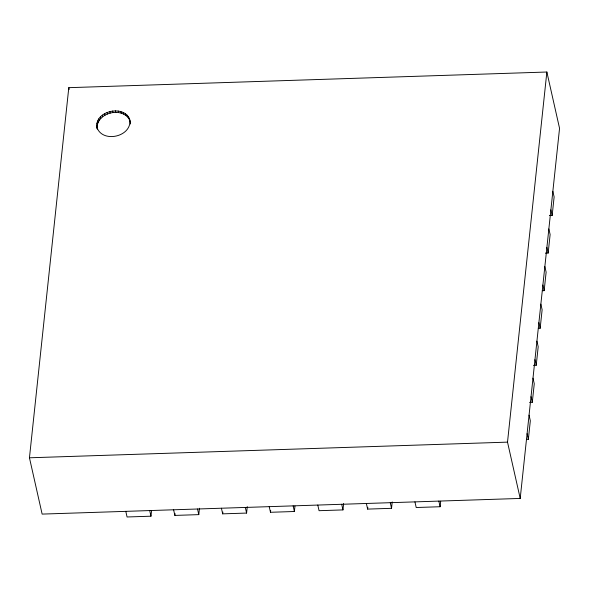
<?xml version="1.0" encoding="UTF-8"?>
<svg xmlns="http://www.w3.org/2000/svg" width="589" height="589" viewBox="0 0 589 589"><rect width="100%" height="100%" fill="white"/><g stroke="black" fill="none" stroke-linecap="round" stroke-linejoin="round"><path stroke-width="0.88" d="M29.45 457.793L68.795 87.673L546.864 72.02L559.55 128.321L520.205 498.434L42.136 514.094L29.45 457.793L507.512 442.133L520.205 498.434M96.706 125.317L97.31 129.043C92.039 109.444 130.316 102.876 130.338 124.014M97.06 126.907C98.164 111.829 123.359 106.557 129.845 120.48L129.492 118.89M125.796 511.348L127.069 516.98L150.968 516.2L151.557 510.715M199.457 508.233L198.78 514.631L174.874 515.412L175.066 513.586M247.262 506.673L246.585 513.071L222.679 513.851L222.878 512.025M294.971 506.017L294.39 511.502L270.491 512.283L270.682 510.457M317.788 505.06L319.061 510.692L342.96 509.912L343.645 503.514M392.215 501.924L391.53 508.322L367.632 509.102L367.823 507.276M414.936 501.88L416.202 507.512L440.108 506.731L440.69 501.246M507.512 442.133L546.864 72.02M526.522 439.357L528.355 439.298L530.328 420.789L529.055 415.157M529.54 402.375L532.294 402.287L534.26 383.778L532.993 378.145M533.472 365.364L536.226 365.268L538.191 346.766L536.925 341.134M538.324 328.323L540.165 328.257L542.13 309.755L540.857 304.123M542.322 290.716L544.162 290.657L546.128 272.147L544.854 266.522M545.399 253.145L548.16 253.056L550.126 234.547L548.852 228.915M549.397 215.537L552.158 215.449L554.124 196.947L552.85 191.315M96.949 127.452C102.317 143.031 130.471 137.178 129.978 120.981L130.331 122.564M550.884 209.817L552.158 215.449M546.886 247.424L548.16 253.056M542.889 285.024L544.162 290.657M538.891 322.632L540.165 328.257M534.959 359.643L536.226 365.268M531.02 396.655L532.294 402.287M527.089 433.666L528.355 439.298M438.834 501.099L440.108 506.731M390.264 502.689L391.53 508.322M366.358 503.47L367.632 509.102M341.694 504.28L342.96 509.912M293.123 505.87L294.39 511.502M269.217 506.658L270.491 512.283M245.318 507.438L246.585 513.071M221.412 508.219L222.679 513.851M128.542 116.939L128.895 118.529M127.158 115.186L127.511 116.777M125.369 113.677L125.729 115.26M123.248 112.455L123.602 114.038M120.833 111.549L121.194 113.14M118.205 111.004L118.566 112.587M115.444 110.813L115.797 112.403M112.617 110.997L112.978 112.587M109.812 111.549L110.172 113.14M197.506 508.999L198.78 514.631M107.11 112.447L107.47 114.038M104.592 113.67L104.952 115.26M102.324 115.179L102.685 116.769M100.373 116.939L100.734 118.529M98.797 118.89L99.158 120.473M97.641 120.973L97.995 122.564M96.935 123.138L97.295 124.728M173.608 509.787L174.874 515.412M68.795 87.673L69.2 89.462M149.702 510.567L150.968 516.2"/></g></svg>
